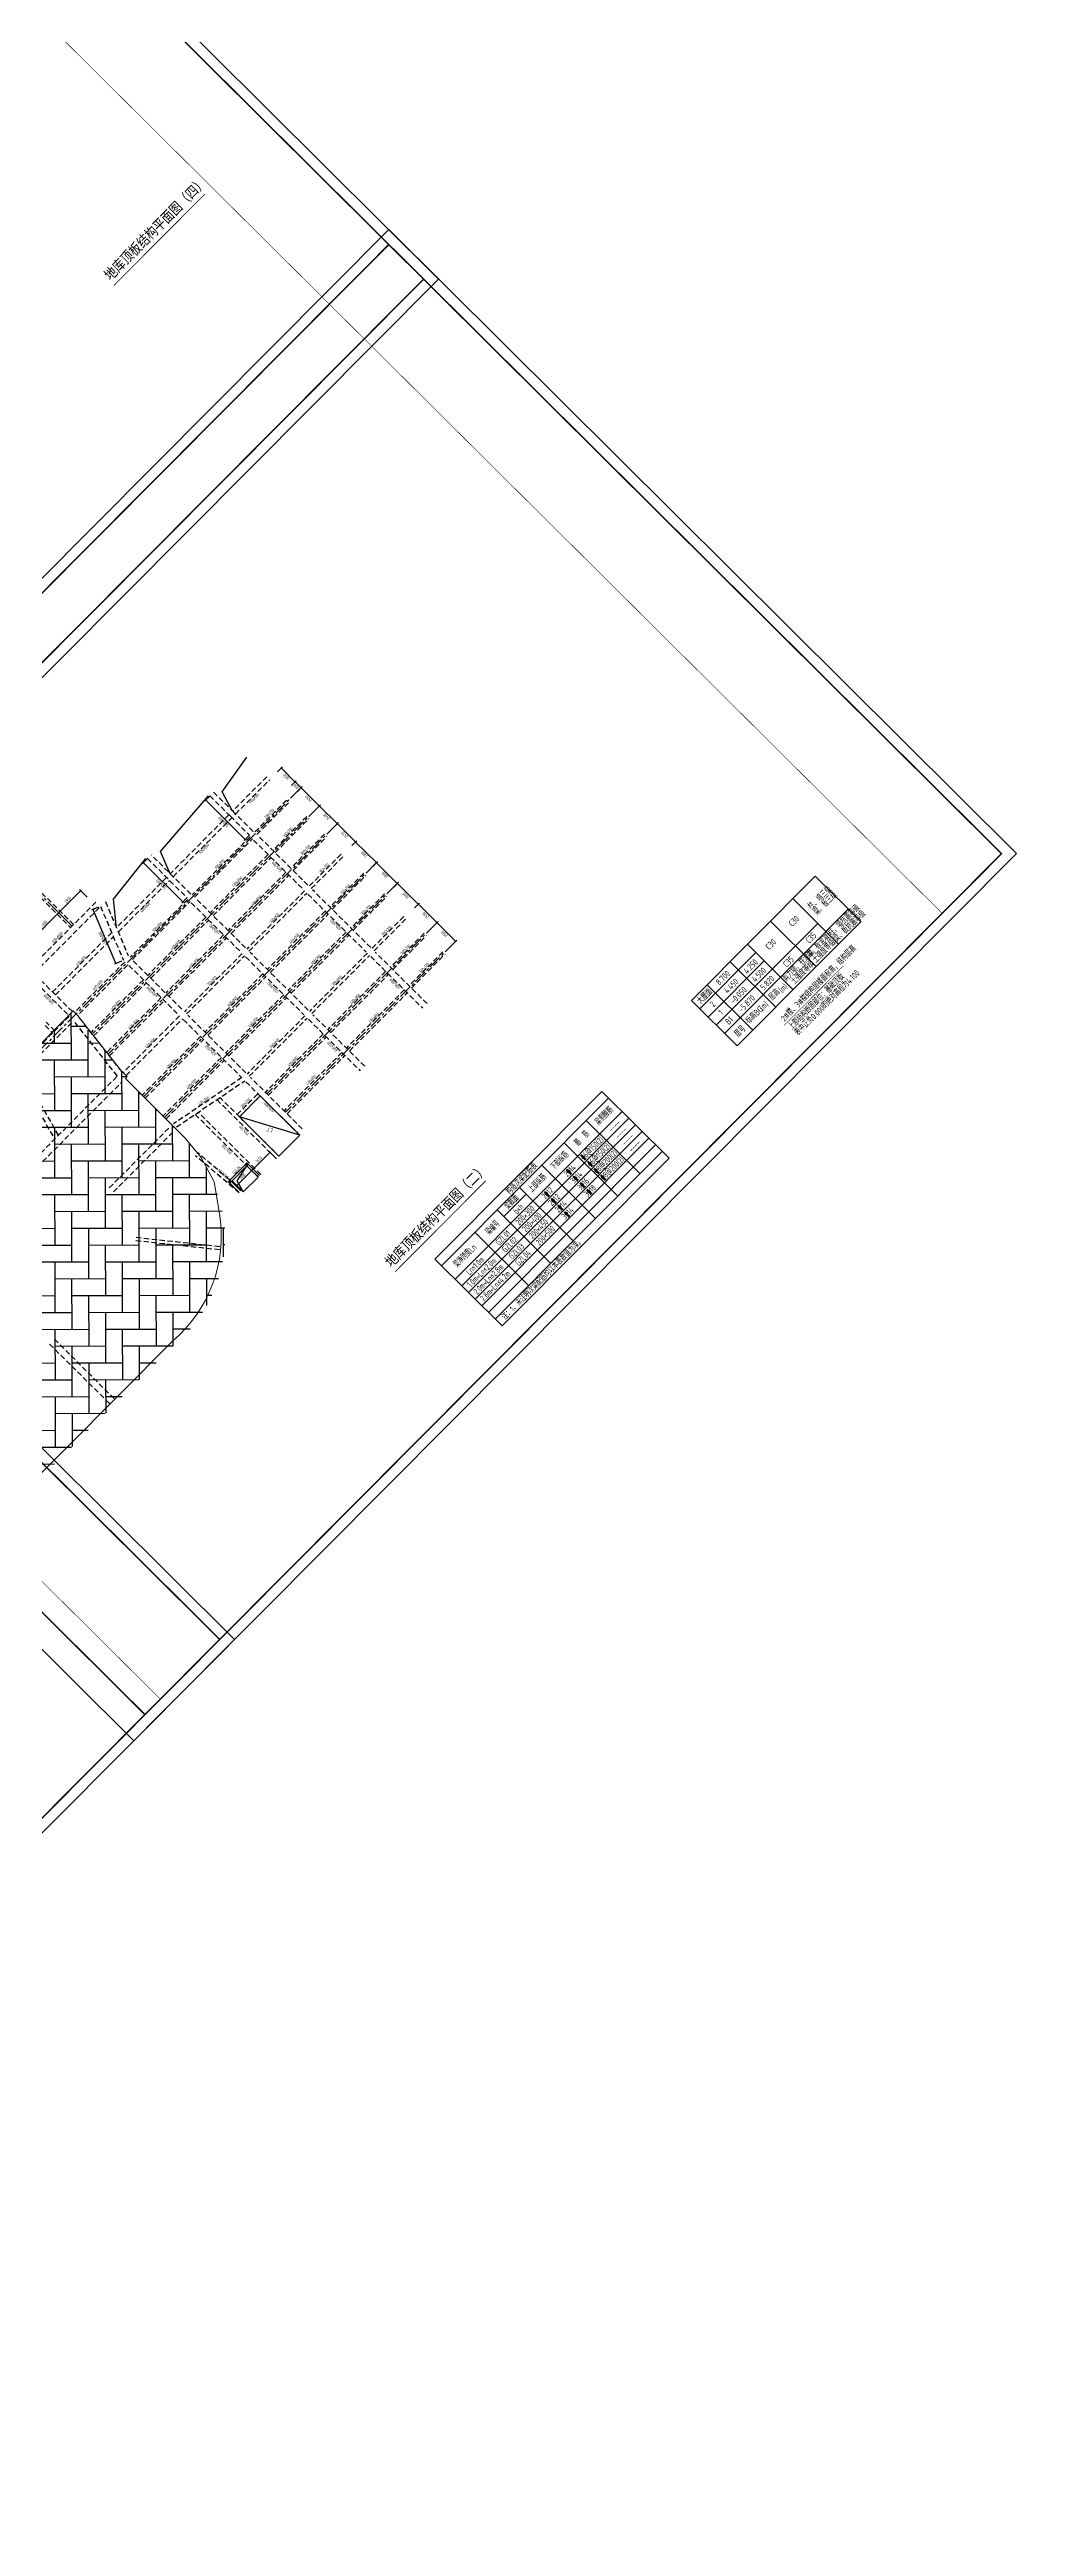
# Model space of a CAD drawing. Extents: x -10019161317 to 520012312, y -3104337261 to 7448155121.
# Drawn here: x 518909706 to 519001560, y 3499766253 to 3500001662 of the extents above; entities that cross this region are included whole.
import ezdxf
from ezdxf.enums import TextEntityAlignment as Align

# ---------------------------------------------------------------- set-up
doc = ezdxf.new("R2010")
doc.units = 0
doc.header["$LTSCALE"] = 1000
doc.header["$MEASUREMENT"] = 0
doc.linetypes.add('CENTER', pattern=[2, 1.25, -0.25, 0.25, -0.25])
doc.linetypes.add('DASHED', pattern=[0.75, 0.5, -0.25])
doc.layers.get('0').update_dxf_attribs({"linetype": 'CONTINUOUS'})
for name, color, linetype in [('S_AXIS', 8, 'CENTER'), ('S_AXIS_DIMS', 3, 'CONTINUOUS'), ('S_BEAM', 4, 'DASHED'), ('S_BEAM_SECD_TEXT_VERT', 211, 'CONTINUOUS'), ('S_BEAM_TEXT_HORZ', 7, 'CONTINUOUS'), ('S_COLU', 2, 'CONTINUOUS'), ('S_COLU_HACH', 15, 'CONTINUOUS'), ('S_DETL', 7, 'CONTINUOUS'), ('S_DETL_DIMS', 83, 'CONTINUOUS'), ('S_HOLE', 201, 'CONTINUOUS'), ('S_PLAN_TOPC', 7, 'CONTINUOUS'), ('S_STAR', 243, 'CONTINUOUS'), ('S_TABL', 83, 'CONTINUOUS'), ('S_TABL_NUMB', 7, 'CONTINUOUS')]:
    doc.layers.add(name, color=color, linetype=linetype)
doc.layers.add('内框', color=8, linetype='CONTINUOUS', plot=False)
doc.layers.add('板边界', color=1, linetype='CONTINUOUS', lineweight=0)
doc.styles.add('TH-STYLE2', font='', dxfattribs={"width": 0.8})
doc.styles.add('TH-STYLE3', font='tssdeng.shx', dxfattribs={"width": 0.7, "bigfont": 'tssdchn.shx'})
doc.styles.add('样式 1_yjk', font='Tssdeng.shx', dxfattribs={"width": 0.7, "bigfont": 'Tssdchn.shx'})
doc.styles.add('黑体', font='simhei.ttf')
doc.styles.get('TH-STYLE2').set_extended_font_data('STXihei')
doc.dimstyles.new('TSSD_100_100', dxfattribs={"dimtxt": 300, "dimasz": 150, "dimexe": 150, "dimexo": 200, "dimgap": 100, "dimtad": 1, "dimdec": 1, "dimdsep": 46, "dimtxsty": 'TH-STYLE3', "dimblk": 'ARCHTICK', "dimcen": -100, "dimdle": 75, "dimclrt": 7, "dimadec": 0, "dimazin": 0, "dimtfac": 1, "dimtdec": 1, "dimtix": 1, "dimtmove": 2, "dimatfit": 3, "dimldrblk": 'ARCHTICK', "dimfxl": 200, "dimtolj": 1, "dimtzin": 0, "dimarcsym": 0})

# ---------------------------------------------------------------- blocks, each defined once
blk = doc.blocks.new('THAPE_A0L_inner')
at = {"layer": '内框'}
for p, q in [((0, 860.8), (0, 841)), ((0, 860.8), (378, 860.8)), ((63, 841), (63, 860.8)), ((63, 860.8), (63, 841)), ((335.4, 841), (335.4, 860.8)), ((335.4, 860.8), (335.4, 841)), ((378, 841), (378, 860.8)), ((0, 841), (63, 841)), ((36, 841), (0, 841)), ((108, 841), (36, 841)), ((63, 841), (335.4, 841)), ((252, 841), (108, 841)), ((378, 841), (252, 841)), ((335.4, 841), (378, 841)), ((1179, 774), (1179, 802))]:
    blk.add_line(p, q, dxfattribs=at)
blk.add_lwpolyline([(0, 0), (1189, 0), (1189, 841), (0, 841)], close=True, dxfattribs=at)
at = {"layer": '内框', "const_width": 1.4}
blk.add_lwpolyline([(25, 831), (25, 10), (1179, 10), (1179, 831)], close=True, dxfattribs=at)
at = {"layer": '内框', "const_width": 0.5}
blk.add_lwpolyline([(1099, 831), (1099, 10)], dxfattribs=at)
at = {"layer": '内框', "style": '黑体', "width": 0.8}
for s, p in [('内框名称：', (5.7, 847)), ('A0L', (339.3, 847))]:
    blk.add_text(s, height=9, dxfattribs=at).set_placement(p)
blk.add_attdef('内框名称', (66.2, 847), '', height=9, dxfattribs=at)
blk = doc.blocks.new('_ArchTick')
at = {"color": 0, "const_width": 0.25}
blk.add_lwpolyline([(-0.5, -0.5), (0.5, 0.5)], dxfattribs=at)
blk = doc.blocks.new('*D62')
at = {"layer": 'S_AXIS_DIMS', "color": 0, "lineweight": -2, "transparency": 16777216}
for p, q in [((518946155, 3499918317), (518946611, 3499918775)), ((518948331, 3499916853), (518946452, 3499918722)), ((518947928, 3499916554), (518948383, 3499917012))]:
    blk.add_line(p, q, dxfattribs=at)
at = {"layer": 'S_AXIS_DIMS', "color": 0, "lineweight": -2, "transparency": 16777216, "xscale": 150, "yscale": 150, "zscale": 150}
for p, rotation in [((518946505, 3499918669), 135.1572983339822), ((518948278, 3499916906), 315.1572983339822)]:
    blk.add_blockref('_ArchTick', p, dxfattribs=dict(at, rotation=rotation))
at = {"layer": 'S_AXIS_DIMS', "color": 7, "transparency": 16777216, "insert": (518947215, 3499917610), "char_height": 300, "attachment_point": 5, "rotation": 135.1573, "style": 'TH-STYLE3'}
blk.add_mtext('\\A1;2500', dxfattribs=at)
blk = doc.blocks.new('*D63')
at = {"layer": 'S_AXIS_DIMS', "color": 0, "lineweight": -2, "transparency": 16777216}
for p, q in [((518944383, 3499920080), (518944838, 3499920538)), ((518946558, 3499918616), (518944679, 3499920485)), ((518946155, 3499918317), (518946611, 3499918775))]:
    blk.add_line(p, q, dxfattribs=at)
at = {"layer": 'S_AXIS_DIMS', "color": 0, "lineweight": -2, "transparency": 16777216, "xscale": 150, "yscale": 150, "zscale": 150}
for p, rotation in [((518944732, 3499920432), 135.1572983339822), ((518946505, 3499918669), 315.1572983339822)]:
    blk.add_blockref('_ArchTick', p, dxfattribs=dict(at, rotation=rotation))
at = {"layer": 'S_AXIS_DIMS', "color": 7, "transparency": 16777216, "insert": (518945442, 3499919373), "char_height": 300, "attachment_point": 5, "rotation": 135.1573, "style": 'TH-STYLE3'}
blk.add_mtext('\\A1;2500', dxfattribs=at)
blk = doc.blocks.new('*D64')
at = {"layer": 'S_AXIS_DIMS', "color": 0, "lineweight": -2, "transparency": 16777216}
for p, q in [((518942397, 3499922055), (518942853, 3499922513)), ((518944786, 3499920379), (518942694, 3499922459)), ((518944383, 3499920080), (518944838, 3499920538))]:
    blk.add_line(p, q, dxfattribs=at)
at = {"layer": 'S_AXIS_DIMS', "color": 0, "lineweight": -2, "transparency": 16777216, "xscale": 150, "yscale": 150, "zscale": 150}
for p, rotation in [((518942747, 3499922406), 135.1572983339822), ((518944732, 3499920432), 315.1572983339822)]:
    blk.add_blockref('_ArchTick', p, dxfattribs=dict(at, rotation=rotation))
at = {"layer": 'S_AXIS_DIMS', "color": 7, "transparency": 16777216, "insert": (518943563, 3499921242), "char_height": 300, "attachment_point": 5, "rotation": 135.1573, "style": 'TH-STYLE3'}
blk.add_mtext('\\A1;2800', dxfattribs=at)
blk = doc.blocks.new('*D65')
at = {"layer": 'S_AXIS_DIMS', "color": 0, "lineweight": -2, "transparency": 16777216}
for p, q in [((518940412, 3499924029), (518940868, 3499924487)), ((518942800, 3499922353), (518940709, 3499924434)), ((518942397, 3499922055), (518942853, 3499922513))]:
    blk.add_line(p, q, dxfattribs=at)
at = {"layer": 'S_AXIS_DIMS', "color": 0, "lineweight": -2, "transparency": 16777216, "xscale": 150, "yscale": 150, "zscale": 150}
for p, rotation in [((518940762, 3499924381), 135.1572983339822), ((518942747, 3499922406), 315.1572983339822)]:
    blk.add_blockref('_ArchTick', p, dxfattribs=dict(at, rotation=rotation))
at = {"layer": 'S_AXIS_DIMS', "color": 7, "transparency": 16777216, "insert": (518941578, 3499923216), "char_height": 300, "attachment_point": 5, "rotation": 135.1573, "style": 'TH-STYLE3'}
blk.add_mtext('\\A1;2800', dxfattribs=at)
blk = doc.blocks.new('*D66')
at = {"layer": 'S_AXIS_DIMS', "color": 0, "lineweight": -2, "transparency": 16777216}
for p, q in [((518938427, 3499926004), (518938882, 3499926462)), ((518940815, 3499924328), (518938723, 3499926408)), ((518940412, 3499924029), (518940868, 3499924487))]:
    blk.add_line(p, q, dxfattribs=at)
at = {"layer": 'S_AXIS_DIMS', "color": 0, "lineweight": -2, "transparency": 16777216, "xscale": 150, "yscale": 150, "zscale": 150}
for p, rotation in [((518938776, 3499926355), 135.1572983339821), ((518940762, 3499924381), 315.1572983339822)]:
    blk.add_blockref('_ArchTick', p, dxfattribs=dict(at, rotation=rotation))
at = {"layer": 'S_AXIS_DIMS', "color": 7, "transparency": 16777216, "insert": (518939593, 3499925191), "char_height": 300, "attachment_point": 5, "rotation": 135.1573, "style": 'TH-STYLE3'}
blk.add_mtext('\\A1;2800', dxfattribs=at)
blk = doc.blocks.new('*D67')
at = {"layer": 'S_AXIS_DIMS', "color": 0, "lineweight": -2, "transparency": 16777216}
for p, q in [((518936690, 3499927731), (518937145, 3499928189)), ((518938830, 3499926302), (518936986, 3499928136)), ((518938427, 3499926004), (518938882, 3499926462))]:
    blk.add_line(p, q, dxfattribs=at)
at = {"layer": 'S_AXIS_DIMS', "color": 0, "lineweight": -2, "transparency": 16777216, "xscale": 150, "yscale": 150, "zscale": 150}
for p, rotation in [((518937039, 3499928083), 135.1572983339821), ((518938776, 3499926355), 315.1572983339822)]:
    blk.add_blockref('_ArchTick', p, dxfattribs=dict(at, rotation=rotation))
at = {"layer": 'S_AXIS_DIMS', "color": 7, "transparency": 16777216, "insert": (518937732, 3499927042), "char_height": 300, "attachment_point": 5, "rotation": 135.1573, "style": 'TH-STYLE3'}
blk.add_mtext('\\A1;2450', dxfattribs=at)
blk = doc.blocks.new('*D68')
at = {"layer": 'S_AXIS_DIMS', "color": 0, "lineweight": -2, "transparency": 16777216}
for p, q in [((518934988, 3499929424), (518935443, 3499929882)), ((518937092, 3499928030), (518935284, 3499929828)), ((518936690, 3499927731), (518937145, 3499928189))]:
    blk.add_line(p, q, dxfattribs=at)
at = {"layer": 'S_AXIS_DIMS', "color": 0, "lineweight": -2, "transparency": 16777216, "xscale": 150, "yscale": 150, "zscale": 150}
for p, rotation in [((518935338, 3499929775), 135.1572983339821), ((518937039, 3499928083), 315.1572983339822)]:
    blk.add_blockref('_ArchTick', p, dxfattribs=dict(at, rotation=rotation))
at = {"layer": 'S_AXIS_DIMS', "color": 7, "transparency": 16777216, "insert": (518936012, 3499928752), "char_height": 300, "attachment_point": 5, "rotation": 135.1573, "style": 'TH-STYLE3'}
blk.add_mtext('\\A1;2400', dxfattribs=at)
blk = doc.blocks.new('*D69')
at = {"layer": 'S_AXIS_DIMS', "color": 0, "lineweight": -2, "transparency": 16777216}
for p, q in [((518933251, 3499931151), (518933706, 3499931609)), ((518935391, 3499929722), (518933547, 3499931556)), ((518934988, 3499929424), (518935443, 3499929882))]:
    blk.add_line(p, q, dxfattribs=at)
at = {"layer": 'S_AXIS_DIMS', "color": 0, "lineweight": -2, "transparency": 16777216, "xscale": 150, "yscale": 150, "zscale": 150}
for p, rotation in [((518933600, 3499931503), 135.1572983339821), ((518935338, 3499929775), 315.1572983339822)]:
    blk.add_blockref('_ArchTick', p, dxfattribs=dict(at, rotation=rotation))
at = {"layer": 'S_AXIS_DIMS', "color": 7, "transparency": 16777216, "insert": (518934293, 3499930462), "char_height": 300, "attachment_point": 5, "rotation": 135.1573, "style": 'TH-STYLE3'}
blk.add_mtext('\\A1;2450', dxfattribs=at)
blk = doc.blocks.new('*D70')
at = {"layer": 'S_AXIS_DIMS', "color": 0, "lineweight": -2, "transparency": 16777216}
for p, q in [((518932683, 3499931715), (518933139, 3499932173)), ((518933654, 3499931450), (518932980, 3499932120)), ((518933251, 3499931151), (518933706, 3499931609))]:
    blk.add_line(p, q, dxfattribs=at)
at = {"layer": 'S_AXIS_DIMS', "color": 0, "lineweight": -2, "transparency": 16777216, "xscale": 150, "yscale": 150, "zscale": 150}
for p, rotation in [((518933033, 3499932067), 135.1572983339821), ((518933600, 3499931503), 315.1572983339822)]:
    blk.add_blockref('_ArchTick', p, dxfattribs=dict(at, rotation=rotation))
at = {"layer": 'S_AXIS_DIMS', "color": 7, "transparency": 16777216, "insert": (518933141, 3499931608), "char_height": 300, "attachment_point": 5, "rotation": 135.1573, "style": 'TH-STYLE3'}
blk.add_mtext('\\A1;800', dxfattribs=at)
blk = doc.blocks.new('*D72')
at = {"layer": 'S_AXIS_DIMS', "color": 0, "lineweight": -2, "transparency": 16777216}
for p, q in [((518931372, 3499933020), (518931827, 3499933478)), ((518933086, 3499932014), (518931668, 3499933424)), ((518932683, 3499931715), (518933139, 3499932173))]:
    blk.add_line(p, q, dxfattribs=at)
at = {"layer": 'S_AXIS_DIMS', "color": 0, "lineweight": -2, "transparency": 16777216, "xscale": 150, "yscale": 150, "zscale": 150}
for p, rotation in [((518931721, 3499933372), 135.1572983339821), ((518933033, 3499932067), 315.1572983339822)]:
    blk.add_blockref('_ArchTick', p, dxfattribs=dict(at, rotation=rotation))
at = {"layer": 'S_AXIS_DIMS', "color": 7, "transparency": 16777216, "insert": (518932201, 3499932542), "char_height": 300, "attachment_point": 5, "rotation": 135.1573, "style": 'TH-STYLE3'}
blk.add_mtext('\\A1;1850', dxfattribs=at)
blk = doc.blocks.new('*D119')
at = {"layer": 'S_AXIS_DIMS', "color": 0, "lineweight": -2, "transparency": 16777216}
for p, q in [((518908055, 3499917089), (518910628, 3499919677)), ((518911188, 3499919015), (518910469, 3499919729)), ((518908720, 3499916533), (518908001, 3499917248))]:
    blk.add_line(p, q, dxfattribs=at)
at = {"layer": 'S_AXIS_DIMS', "color": 0, "lineweight": -2, "transparency": 16777216, "xscale": 150, "yscale": 150, "zscale": 150}
for p, rotation in [((518910576, 3499919624), 45.15500888137735), ((518908107, 3499917142), 225.1550088813773)]:
    blk.add_blockref('_ArchTick', p, dxfattribs=dict(at, rotation=rotation))
at = {"layer": 'S_AXIS_DIMS', "color": 7, "transparency": 16777216, "insert": (518909164, 3499918559), "char_height": 300, "attachment_point": 5, "rotation": 45.15501, "style": 'TH-STYLE3'}
blk.add_mtext('\\A1;3500', dxfattribs=at)
blk = doc.blocks.new('*D120')
at = {"layer": 'S_AXIS_DIMS', "color": 0, "lineweight": -2, "transparency": 16777216}
for p, q in [((518910523, 3499919571), (518912709, 3499921769)), ((518913268, 3499921107), (518912549, 3499921821)), ((518911188, 3499919015), (518910469, 3499919730))]:
    blk.add_line(p, q, dxfattribs=at)
at = {"layer": 'S_AXIS_DIMS', "color": 0, "lineweight": -2, "transparency": 16777216, "xscale": 150, "yscale": 150, "zscale": 150}
for p, rotation in [((518912656, 3499921715), 45.15500888137735), ((518910575, 3499919624), 225.1550088813773)]:
    blk.add_blockref('_ArchTick', p, dxfattribs=dict(at, rotation=rotation))
at = {"layer": 'S_AXIS_DIMS', "color": 7, "transparency": 16777216, "insert": (518911438, 3499920846), "char_height": 300, "attachment_point": 5, "rotation": 45.15501, "style": 'TH-STYLE3'}
blk.add_mtext('\\A1;2950', dxfattribs=at)
blk = doc.blocks.new('*D122')
at = {"layer": 'S_AXIS_DIMS', "color": 0, "lineweight": -2, "transparency": 16777216}
for p, q in [((518927972, 3499893226), (518927393, 3499893802)), ((518927447, 3499893643), (518928963, 3499895167)), ((518929382, 3499894644), (518928804, 3499895220))]:
    blk.add_line(p, q, dxfattribs=at)
at = {"layer": 'S_AXIS_DIMS', "color": 0, "lineweight": -2, "transparency": 16777216, "xscale": 150, "yscale": 150, "zscale": 150}
for p, rotation in [((518927500, 3499893696), 225.1550088813773), ((518928910, 3499895114), 45.15500888137735)]:
    blk.add_blockref('_ArchTick', p, dxfattribs=dict(at, rotation=rotation))
at = {"layer": 'S_AXIS_DIMS', "color": 7, "transparency": 16777216, "insert": (518928027, 3499894581), "char_height": 300, "attachment_point": 5, "rotation": 45.15501, "style": 'TH-STYLE3'}
blk.add_mtext('\\A1;2000', dxfattribs=at)
blk = doc.blocks.new('*D123')
at = {"layer": 'S_AXIS_DIMS', "color": 0, "lineweight": -2, "transparency": 16777216}
for p, q in [((518928857, 3499895061), (518930690, 3499896904)), ((518931110, 3499896382), (518930531, 3499896957)), ((518929382, 3499894644), (518928804, 3499895220))]:
    blk.add_line(p, q, dxfattribs=at)
at = {"layer": 'S_AXIS_DIMS', "color": 0, "lineweight": -2, "transparency": 16777216, "xscale": 150, "yscale": 150, "zscale": 150}
for p, rotation in [((518930638, 3499896851), 45.15500888137735), ((518928910, 3499895114), 225.1550088813773)]:
    blk.add_blockref('_ArchTick', p, dxfattribs=dict(at, rotation=rotation))
at = {"layer": 'S_AXIS_DIMS', "color": 7, "transparency": 16777216, "insert": (518929596, 3499896159), "char_height": 300, "attachment_point": 5, "rotation": 45.15501, "style": 'TH-STYLE3'}
blk.add_mtext('\\A1;2450', dxfattribs=at)
blk = doc.blocks.new('*D140')
at = {"layer": 'S_DETL_DIMS', "color": 0, "lineweight": -2, "transparency": 16777216}
for p, q in [((518919035, 3499924798), (518918507, 3499924268)), ((518922424, 3499920584), (518918560, 3499924427)), ((518922793, 3499921061), (518922265, 3499920531))]:
    blk.add_line(p, q, dxfattribs=at)
at = {"layer": 'S_DETL_DIMS', "color": 0, "lineweight": -2, "transparency": 16777216, "xscale": 150, "yscale": 150, "zscale": 150}
for p, rotation in [((518918613, 3499924374), 135.1572922776813), ((518922371, 3499920637), 315.1572922776813)]:
    blk.add_blockref('_ArchTick', p, dxfattribs=dict(at, rotation=rotation))
at = {"layer": 'S_DETL_DIMS', "color": 7, "transparency": 16777216, "insert": (518920316, 3499922328), "char_height": 300, "attachment_point": 5, "rotation": 135.15729, "style": 'TH-STYLE3'}
blk.add_mtext('\\A1;500x800', dxfattribs=at)
blk = doc.blocks.new('*D141')
at = {"layer": 'S_DETL_DIMS', "color": 0, "lineweight": -2, "transparency": 16777216}
for p, q in [((518924949, 3499930746), (518924422, 3499930215)), ((518928339, 3499926531), (518924475, 3499930375)), ((518928707, 3499927008), (518928180, 3499926478))]:
    blk.add_line(p, q, dxfattribs=at)
at = {"layer": 'S_DETL_DIMS', "color": 0, "lineweight": -2, "transparency": 16777216, "xscale": 150, "yscale": 150, "zscale": 150}
for p, rotation in [((518924528, 3499930322), 135.1572922776813), ((518928286, 3499926584), 315.1572922776813)]:
    blk.add_blockref('_ArchTick', p, dxfattribs=dict(at, rotation=rotation))
at = {"layer": 'S_DETL_DIMS', "color": 7, "transparency": 16777216, "insert": (518926231, 3499928276), "char_height": 300, "attachment_point": 5, "rotation": 135.15729, "style": 'TH-STYLE3'}
blk.add_mtext('\\A1;500x800', dxfattribs=at)
blk = doc.blocks.new('*D142')
at = {"layer": 'S_DETL_DIMS', "color": 0, "lineweight": -2, "transparency": 16777216}
for p, q in [((518914368, 3499920142), (518913700, 3499919859)), ((518916038, 3499914728), (518913809, 3499919987)), ((518916539, 3499915022), (518915871, 3499914738))]:
    blk.add_line(p, q, dxfattribs=at)
at = {"layer": 'S_DETL_DIMS', "color": 0, "lineweight": -2, "transparency": 16777216, "xscale": 150, "yscale": 150, "zscale": 150}
for p, rotation in [((518913838, 3499919918), 112.9737700243691), ((518916009, 3499914797), 292.9737700243691)]:
    blk.add_blockref('_ArchTick', p, dxfattribs=dict(at, rotation=rotation))
at = {"layer": 'S_DETL_DIMS', "color": 7, "transparency": 16777216, "insert": (518914693, 3499917260), "char_height": 300, "attachment_point": 5, "rotation": 112.97377, "style": 'TH-STYLE3'}
blk.add_mtext('\\A1;600x800', dxfattribs=at)
blk = doc.blocks.new('A$C0B490805')
at = {"layer": 'S_COLU_HACH'}
h = blk.add_hatch(color=256, dxfattribs=at)
h.dxf.hatch_style = 1
h.paths.add_polyline_path([(-500, 0), (-500, 500), (0, 500), (0, 0)])
at = {"layer": 'S_COLU'}
blk.add_lwpolyline([(-500, 0), (-500, 500), (0, 500), (0, 0)], close=True, dxfattribs=at)
blk = doc.blocks.new('A$C4D7A38A4')
at = {"layer": 'S_TABL'}
for points in [[(0, 4200), (0, -1800)], [(0, 4200), (15000, 4200)], [(0, 3600), (15000, 3600)], [(3000, 3600), (3000, -1200)], [(5000, 3600), (5000, -1200)], [(7000, 3600), (7000, -1200)], [(9000, 3600), (9000, -1200)], [(11000, 3600), (11000, -1200)], [(13000, 3600), (13000, -1200)], [(15000, 4200), (15000, -1800)], [(0, 2400), (15000, 2400)], [(0, 1800), (15000, 1800)], [(5000, 3000), (7000, 3000)], [(0, 1200), (15000, 1200)], [(0, 600), (15000, 600)], [(0, 0), (15000, 0)], [(0, -600), (15000, -600)], [(0, -1200), (15000, -1200)], [(0, -1800), (15000, -1800)]]:
    blk.add_lwpolyline(points, dxfattribs=at)
at = {"layer": 'S_TABL_NUMB', "style": 'TH-STYLE3'}
for s, width, p in [('梁净跨度Ln', 0.65, (1500, 3000)), ('梁编号', 0.65, (4000, 3000)), ('梁截面', 0.65, (6000, 3300)), ('构造次梁配筋表', 0.7, (7500, 3900)), ('上部纵筋', 0.65, (8000, 3000)), ('下部纵筋', 0.65, (10000, 3000)), ('箍  筋', 0.65, (12000, 3000)), ('梁侧腰筋', 0.65, (14000, 3000)), ('1.0m<Ln≤2.0m', 0.65, (1500, 1500)), ('Ln≤1.0m', 0.65, (1500, 2100)), ('GZL02', 0.65, (4000, 1500)), ('GZL01', 0.65, (4000, 2100)), ('200×400', 0.65, (6000, 1500)), ('200×300', 0.65, (6000, 2100)), ('b×h', 0.65, (6000, 2700)), ('2%%13212', 0.65, (8000, 2100)), ('2%%13212', 0.65, (8000, 1500)), ('3%%13214', 0.65, (10000, 1500)), ('2%%13214', 0.65, (10000, 2100)), ('%%1326@150(2)', 0.65, (12000, 2100)), ('%%1326@150(2)', 0.65, (12000, 1500)), ('----', 0.65, (14000, 2100)), ('2.8m<Ln≤4.2m', 0.65, (1500, 300)), ('2.0m<Ln≤2.8m', 0.65, (1500, 900)), ('GZL04', 0.65, (4000, 300)), ('GZL03', 0.65, (4000, 900)), ('200×450', 0.65, (6000, 900)), ('200×500', 0.65, (6000, 300)), ('3%%13214', 0.65, (8000, 300)), ('2%%13214', 0.65, (8000, 900)), ('3%%13218', 0.65, (10000, 300)), ('3%%13216', 0.65, (10000, 900)), ('%%1328@200(2)', 0.65, (12000, 900)), ('%%1328@200(2)', 0.65, (12000, 300)), ('----', 0.65, (14000, 1500)), ('----', 0.65, (14000, 900)), ('----', 0.65, (14000, 300))]:
    blk.add_text(s, height=400, dxfattribs=dict(at, width=width)).set_placement(p, align=Align.MIDDLE_CENTER)
at = {"layer": 'S_TABL_NUMB', "style": 'TH-STYLE3', "width": 0.7}
blk.add_text('注：1、未注明次梁配筋均以本表数值为准。', height=400, dxfattribs=at).set_placement((400, -1700))

msp = doc.modelspace()

# ---------------------------------------------------------------- hatches: boundary and pattern name
at = {"transparency": 33554585}
h = msp.add_hatch(dxfattribs=at)
h.set_pattern_fill('AR-HBONE', color=256, scale=400, style=0)
h.set_pattern_definition([(90.1573, (518774045.8, 3499953226.2), (-1604.387, 1595.6), [4800, -1600]), (180.1573, (518774041.4, 3499954826.2), (-1604.387, 1595.6), [4800, -1600])])
edge = h.paths.add_edge_path()
edge.add_line((518926254.3366, 3499890719.8027), (518925343.9392, 3499894058.7823))
edge.add_line((518925343.9392, 3499894058.7823), (518924105.0752, 3499896358.3784))
edge.add_line((518924105.0752, 3499896358.3784), (518922603.6995, 3499898212.0496))
edge.add_line((518922603.6995, 3499898212.0496), (518916911.281, 3499903873.2916))
edge.add_line((518916911.281, 3499903873.2916), (518917087.5716, 3499904050.5531))
edge.add_line((518917087.5716, 3499904050.5531), (518916591.2396, 3499904544.1668))
edge.add_line((518916591.2396, 3499904544.1668), (518916582.2525, 3499904535.1302))
edge.add_line((518916582.2525, 3499904535.1302), (518912348.8804, 3499909708.8961))
edge.add_line((518912348.8804, 3499909708.8961), (518912440.2221, 3499909800.7408))
edge.add_line((518912440.2221, 3499909800.7408), (518911943.89, 3499910294.3545))
edge.add_line((518911943.89, 3499910294.3545), (518911450.2763, 3499909798.0224))
edge.add_line((518911450.2763, 3499909798.0224), (518911468.0025, 3499909780.3934))
edge.add_line((518911468.0025, 3499909780.3934), (518900855.3077, 3499899109.2542))
edge.add_line((518900855.3077, 3499899109.2542), (518900837.5816, 3499899126.8833))
edge.add_line((518900837.5816, 3499899126.8833), (518897205.9911, 3499895475.2934))
edge.add_line((518897205.9911, 3499895475.2934), (518881217.0084, 3499911376.7063))
edge.add_line((518881217.0084, 3499911376.7063), (518867395.8323, 3499897479.4165))
edge.add_line((518867395.8323, 3499897479.4165), (518879165.9928, 3499885773.7198))
edge.add_line((518879165.9928, 3499885773.7198), (518879698.356, 3499885032.713))
edge.add_line((518879698.356, 3499885032.713), (518868063.1757, 3499873333.4575))
edge.add_line((518868063.1757, 3499873333.4575), (518867425.0359, 3499873968.1023))
edge.add_line((518867425.0359, 3499873968.1023), (518863194.0587, 3499869713.8249))
edge.add_line((518863194.0587, 3499869713.8249), (518863832.1979, 3499869079.1807))
edge.add_line((518863832.1979, 3499869079.1807), (518829702.3351, 3499834761.364))
edge.add_line((518829702.3351, 3499834761.364), (518829418.7137, 3499835043.4319))
edge.add_line((518829418.7137, 3499835043.4319), (518829207.1757, 3499834830.714))
edge.add_line((518829207.1757, 3499834830.714), (518821655.8336, 3499842340.6982))
edge.add_line((518821655.8336, 3499842340.6982), (518811113.6381, 3499831740.5299))
edge.add_line((518811113.6381, 3499831740.5299), (518817495.0645, 3499825393.9981))
edge.add_line((518817495.0645, 3499825393.9981), (518820104.1655, 3499828017.4675))
edge.add_line((518820104.1655, 3499828017.4675), (518815211.7492, 3499832883.0887))
edge.add_line((518815211.7492, 3499832883.0887), (518820324.1764, 3499838023.6703))
edge.add_line((518820324.1764, 3499838023.6703), (518833618.7855, 3499824801.8742))
edge.add_line((518833618.7855, 3499824801.8742), (518836862.5363, 3499828063.4885))
edge.add_line((518836862.5363, 3499828063.4885), (518834770.7631, 3499830143.8053))
edge.add_line((518834770.7631, 3499830143.8053), (518845912.3296, 3499841346.7289))
edge.add_line((518845912.3296, 3499841346.7289), (518865092.1069, 3499822271.9967))
edge.add_line((518865092.1069, 3499822271.9967), (518921682.8187, 3499878678.0165))
edge.add_arc((518912868.9209, 3499888912.7595), 13506.8412, 310.734186066, 367.688497263)
h.paths.add_polyline_path([(518887377.9936, 3499901617.8921), (518888911.8879, 3499903159.9309), (518890294.452, 3499901784.9388), (518888760.7107, 3499900242.7461)], flags=16)

# ---------------------------------------------------------------- linework, layer by layer
at = {"layer": 'S_AXIS'}
for p, q in [((518911851.0572, 3499918355.1792), (518852503.9249, 3499977377.2747)), ((518933491.7529, 3499931393.6356), (518901121.2141, 3499898844.8311)), ((518935228.9133, 3499929665.9875), (518913844.582, 3499908163.8838)), ((518936930.6229, 3499927973.596), (518915264.5614, 3499906188.2105)), ((518940653.1113, 3499924271.4909), (518918648.4831, 3499902145.6825)), ((518942638.4384, 3499922297.0349), (518920633.81, 3499900171.2263)), ((518946396.4072, 3499918559.6437), (518930350.4399, 3499902425.3108)), ((518948168.9924, 3499916796.7647), (518932123.0262, 3499900662.4328))]:
    msp.add_line(p, q, dxfattribs=at)
at = {"layer": 'S_BEAM'}
for p, q in [((518927236.4921, 3499929145.5346), (518925286.6369, 3499931084.7141)), ((518930338.4984, 3499932548.1063), (518927094.7677, 3499929286.5123)), ((518927378.3851, 3499929004.4463), (518930622.1168, 3499932266.0414)), ((518926742.123, 3499928932.0233), (518921171.3427, 3499923330.5646)), ((518921454.9585, 3499923048.497), (518927025.74, 3499928649.9571)), ((518924934.0557, 3499930730.1912), (518926883.9106, 3499928791.012)), ((518926883.9508, 3499928790.972), (518928691.9559, 3499926992.8398)), ((518929044.5371, 3499927347.3627), (518927236.5349, 3499929145.4921)), ((518932218.3124, 3499930325.8992), (518929186.1504, 3499927277.0389)), ((518929398.8641, 3499927065.4902), (518932431.0262, 3499930114.3505)), ((518934131.801, 3499928775.55), (518930923.3125, 3499925549.391)), ((518931136.0262, 3499925337.8423), (518934344.5147, 3499928564.0012)), ((518928763.0529, 3499926851.6114), (518923262.7859, 3499921321.0543)), ((518923475.4996, 3499921109.5055), (518928975.7666, 3499926640.0627)), ((518929082.1235, 3499926534.2883), (518933832.7303, 3499921809.7)), ((518934255.8278, 3499922235.1275), (518929505.221, 3499926959.7158)), ((518935833.5116, 3499927083.1595), (518932625.0231, 3499923857.0005)), ((518932837.7368, 3499923645.4518), (518936046.2253, 3499926871.6107)), ((518911992.0908, 3499918496.9872), (518906461.5336, 3499923997.2543)), ((518923121.1728, 3499921391.3783), (518919363.2931, 3499925128.7443)), ((518930464.7628, 3499925159.2216), (518924964.4958, 3499919628.6644)), ((518925248.1141, 3499919346.5994), (518930748.3811, 3499924877.1566)), ((518937394.3467, 3499925178.2134), (518934362.1847, 3499922129.3531)), ((518934574.8984, 3499921917.8044), (518937607.0604, 3499924966.6646)), ((518906179.4675, 3499923713.637), (518911710.0247, 3499918213.37)), ((518920818.7615, 3499922976.0417), (518916068.5015, 3499918199.6218)), ((518916250.8639, 3499917815.7433), (518921102.3773, 3499922693.9741)), ((518932166.4734, 3499923466.831), (518926666.2074, 3499917936.2728)), ((518926949.8258, 3499917654.2078), (518932450.0917, 3499923184.7661)), ((518933939.0872, 3499921703.9256), (518928438.8202, 3499916173.3685)), ((518928651.5339, 3499915961.8197), (518934151.8009, 3499921492.3769)), ((518940211.8124, 3499916311.763), (518934681.2553, 3499921812.03)), ((518939556.002, 3499923381.0566), (518936347.5129, 3499920154.8983)), ((518936560.2266, 3499919943.3496), (518939768.7157, 3499923169.5079)), ((518914107.6756, 3499920624.1539), (518907831.6894, 3499914313.6546)), ((518908257.1168, 3499913890.5571), (518914533.1014, 3499920201.0548)), ((518914552.0668, 3499920220.2592), (518916722.8699, 3499915099.651)), ((518915009.0261, 3499920679.5996), (518917179.789, 3499915559.0864)), ((518922839.6884, 3499920895.6268), (518917374.6795, 3499915400.5219)), ((518917587.3933, 3499915188.9732), (518923052.4022, 3499920684.078)), ((518924541.3984, 3499919203.2369), (518919041.1313, 3499913672.6797)), ((518923158.759, 3499920578.3037), (518927909.3658, 3499915853.7153)), ((518928332.4633, 3499916279.1428), (518923581.8565, 3499921003.7312)), ((518935888.9631, 3499919764.7289), (518930388.6961, 3499914234.1718)), ((518930672.3144, 3499913952.1068), (518936172.5814, 3499919482.664)), ((518934258.1578, 3499921386.6025), (518939788.715, 3499915886.3355)), ((518941541.3302, 3499921406.6018), (518938332.8411, 3499918180.4435)), ((518938545.5548, 3499917968.8947), (518941754.0439, 3499921195.0531)), ((518943350.3314, 3499919254.8489), (518940318.1693, 3499916205.9886)), ((518915618.9682, 3499917747.6129), (518909994.5008, 3499912092.1713)), ((518910278.1191, 3499911810.1064), (518915774.4885, 3499917336.7445)), ((518919324.7496, 3499913390.6147), (518924825.0167, 3499918921.1719)), ((518926243.1101, 3499917510.8453), (518920742.8441, 3499911980.287)), ((518921026.4624, 3499911698.2221), (518926526.7284, 3499917228.7803)), ((518937874.2913, 3499917790.2741), (518932374.0243, 3499912259.7169)), ((518932657.6426, 3499911977.652), (518938157.9097, 3499917508.2091)), ((518940530.8831, 3499915994.4399), (518943563.0451, 3499919043.3002)), ((518945299.3011, 3499917669.2128), (518942090.812, 3499914443.0544)), ((518942303.5258, 3499914231.5057), (518945512.0149, 3499917457.6641)), ((518916845.6135, 3499914939.448), (518912085.6997, 3499910153.3214)), ((518917129.2318, 3499914657.383), (518912369.318, 3499909871.2564)), ((518917235.3946, 3499914622.319), (518921986.0014, 3499909897.7307)), ((518917658.492, 3499915047.7465), (518922409.0988, 3499910323.1582)), ((518928015.7227, 3499915747.941), (518922515.4557, 3499910217.3838)), ((518922728.1694, 3499910005.8351), (518928228.4364, 3499915536.3923)), ((518928334.7933, 3499915430.6179), (518933865.3505, 3499909930.3509)), ((518934288.4479, 3499910355.7784), (518928757.8908, 3499915856.0454)), ((518939895.0719, 3499915780.5612), (518934394.8048, 3499910250.0039)), ((518934607.5185, 3499910038.4552), (518940107.7856, 3499915569.0124)), ((518940214.1424, 3499915463.2381), (518945142.0107, 3499910562.3591)), ((518945565.1082, 3499910987.7866), (518940637.2399, 3499915888.6656)), ((518947071.8874, 3499915906.3348), (518943863.3983, 3499912680.1764)), ((518944076.112, 3499912468.6277), (518947284.6011, 3499915694.7861)), ((518907869.2767, 3499913500.5828), (518911520.8627, 3499909868.9961)), ((518911873.4439, 3499910223.5189), (518908221.8579, 3499913855.1057)), ((518918618.0339, 3499913247.2522), (518913645.2535, 3499908247.0866)), ((518913894.597, 3499907930.558), (518918901.6522, 3499912965.1873)), ((518929965.5986, 3499913808.7443), (518924465.3316, 3499908278.1871)), ((518924748.9499, 3499907996.1221), (518930249.217, 3499913526.6793)), ((518941632.2623, 3499914052.8851), (518936131.9953, 3499908522.3279)), ((518936415.6136, 3499908240.2629), (518941915.8806, 3499913770.8201)), ((518943404.8485, 3499912290.0071), (518937904.5815, 3499906759.4499)), ((518911556.4704, 3499909762.9889), (518906796.5932, 3499904976.8987)), ((518912369.3874, 3499909871.3262), (518912369.3181, 3499909871.2565)), ((518916573.6109, 3499904526.4404), (518912428.2756, 3499909788.7278)), ((518920319.7467, 3499911554.8595), (518915138.4616, 3499906345.0388)), ((518915387.8051, 3499906028.5103), (518920603.365, 3499911272.7945)), ((518922056.9059, 3499909827.2145), (518916697.5971, 3499904438.3918)), ((518928365.0835, 3499904399.7937), (518922834.5263, 3499909900.0607)), ((518931950.9269, 3499911834.2895), (518926450.6598, 3499906303.7323)), ((518926734.2782, 3499906021.6673), (518932234.5452, 3499911552.2245)), ((518933971.7073, 3499909824.5764), (518928471.4403, 3499904294.0193)), ((518939641.7437, 3499905031.8019), (518934713.8754, 3499909932.6809)), ((518938188.1998, 3499906477.3849), (518943688.4668, 3499912007.9421)), ((518907222.0207, 3499904553.8012), (518911981.8978, 3499909339.8914)), ((518909286.9468, 3499908897.5404), (518909995.2228, 3499908193.1434)), ((518910206.7715, 3499908405.8571), (518909392.1386, 3499909216.0285)), ((518916147.4012, 3499904097.8835), (518912002.0659, 3499909360.171)), ((518916981.2154, 3499904156.3268), (518922340.5242, 3499909545.1495)), ((518924042.2342, 3499907852.7596), (518918506.6654, 3499902286.7063)), ((518918790.2837, 3499902004.6413), (518924325.8525, 3499907570.6947)), ((518922411.4288, 3499909474.6332), (518927941.986, 3499903974.3662)), ((518928684.1541, 3499904082.4706), (518934184.4211, 3499909613.0277)), ((518935708.8978, 3499908096.9004), (518930208.6308, 3499902566.3433)), ((518930492.2491, 3499902284.2783), (518935992.5161, 3499907814.8355)), ((518934290.7779, 3499909507.2534), (518939218.6462, 3499904606.3745)), ((518926027.5624, 3499905878.3048), (518920491.9936, 3499900312.2515)), ((518920775.6119, 3499900030.1865), (518926311.1807, 3499905596.2398)), ((518937481.484, 3499906334.0224), (518931981.217, 3499900803.4653)), ((518932264.8353, 3499900521.4003), (518937765.1024, 3499906051.9575)), ((518916097.6279, 3499904047.8327), (518900619.4059, 3499888484.219)), ((518901115.7377, 3499887990.605), (518916593.96, 3499903554.219)), ((518906758.12, 3499904027.9189), (518910198.8411, 3499898116.5645)), ((518910568.207, 3499898475.9195), (518907101.2436, 3499904432.3597)), ((518927968.714, 3499903947.7846), (518921473.6787, 3499899547.4948)), ((518921762.645, 3499899260.1112), (518928257.6803, 3499903660.4009)), ((518928367.4135, 3499903551.2687), (518933295.2817, 3499898650.3898)), ((518933718.3792, 3499899075.8173), (518928790.511, 3499903976.6962)), ((518923534.066, 3499900460.2225), (518929523.7059, 3499894503.3871)), ((518929770.5129, 3499894751.5529), (518923829.2925, 3499900660.2341)), ((518925604.0693, 3499901856.8197), (518931251.3127, 3499896240.5056)), ((518931498.1198, 3499896488.6714), (518925899.2958, 3499902056.8313)), ((518927527.4616, 3499900437.5803), (518929501.9583, 3499902422.947)), ((518927740.1751, 3499900226.0314), (518929714.6719, 3499902211.3981)), ((518915384.2217, 3499893474.6156), (518921025.5253, 3499899146.9861)), ((518915774.1969, 3499893086.7763), (518921415.5005, 3499898759.1467)), ((518927708.7768, 3499892995.3962), (518923571.1333, 3499896529.0807)), ((518927936.0763, 3499893261.5446), (518923798.4327, 3499896795.229)), ((518926694.518, 3499894069.4136), (518928318.3266, 3499895702.1646)), ((518926836.3271, 3499893928.3812), (518928460.1358, 3499895561.1322)), ((518917926.1938, 3499888776.1194), (518925889.2443, 3499887908.7443)), ((518917908.9516, 3499888476.223), (518925862.5402, 3499887609.8786)), ((518910173.4484, 3499879088.3198), (518915845.8158, 3499873447.0193)), ((518909715.0928, 3499878627.4401), (518915387.4602, 3499872986.1395))]:
    msp.add_line(p, q, dxfattribs=at)
msp.add_lwpolyline([(518919010.7117, 3499924774.2217), (518922768.5916, 3499921036.8554)], dxfattribs=at)
at = {"layer": 'S_DETL'}
for points in [[(518926835.5505, 3499894211.2229), (518928318.3334, 3499895702.1694)], [(518928601.174, 3499895702.9469), (518929664.7434, 3499894645.2011)], [(518926836.3261, 3499893928.3822), (518927722.633, 3499893046.9282)], [(518926977.3587, 3499894070.1912), (518927863.6656, 3499893188.7373)], [(518926977.3596, 3499894070.1903), (518928460.1424, 3499895561.1369)]]:
    msp.add_lwpolyline(points, dxfattribs=at)
at = {"layer": 'S_HOLE'}
for points in [[(518927094.7677, 3499929286.5123), (518926113.0625, 3499931124.6333), (518928459.4468, 3499934416.7566)], [(518921171.3427, 3499923330.5646), (518920247.9783, 3499925454.1086), (518924790.7067, 3499930727.7671)], [(518916068.5015, 3499918199.6218), (518915790.7488, 3499920902.6707), (518918867.3368, 3499924771.7879)], [(518928113.2519, 3499893085.4122), (518927539.8145, 3499894147.3127), (518928460.1375, 3499895561.1319)]]:
    msp.add_lwpolyline(points, dxfattribs=at)
msp.add_lwpolyline([(518927049.7693, 3499894142.9986), (518928460.1375, 3499895561.1319), (518929523.7055, 3499894503.3875), (518928113.3372, 3499893085.2542)], close=True, dxfattribs=at)
at = {"layer": 'S_PLAN_TOPC', "const_width": 80}
for points in [[(518915846.9607, 3499979263.2898), (518924463.3875, 3499987927.1574)], [(518942521.937, 3499885481.4215), (518951138.3638, 3499894145.2892)]]:
    msp.add_lwpolyline(points, dxfattribs=at)
at = {"layer": 'S_PLAN_TOPC', "color": 6, "const_width": 80}
msp.add_lwpolyline([(518973049.4219, 3499908927.7706), (518978371.2564, 3499914278.9053)], dxfattribs=at)
at = {"layer": 'S_STAR'}
msp.add_line((518933472.5756, 3499898473.9987), (518927740.1766, 3499900226.0329), dxfattribs=at)
msp.add_lwpolyline([(518933472.5756, 3499898473.9987), (518929714.6719, 3499902211.3981), (518927740.1766, 3499900226.0329), (518931498.1165, 3499896488.6685)], close=True, dxfattribs=at)
at = {"layer": 'S_TABL'}
for p, q in [((518970685.9375, 3499911278.3137), (518982433.0943, 3499923090.1464)), ((518973049.4219, 3499908927.7706), (518982681.0899, 3499918612.4674)), ((518982546.4879, 3499914515.291), (518978202.1168, 3499918835.8745)), ((518971473.7656, 3499910494.7993), (518976795.6001, 3499915845.934)), ((518972261.5938, 3499909711.2849), (518977583.4282, 3499915062.4197)), ((518973837.25, 3499908144.2562), (518981353.4293, 3499915701.8171)), ((518978698.1556, 3499910645.7711), (518974353.7844, 3499914966.3546)), ((518975030.3087, 3499906957.7302), (518982546.4879, 3499914515.291)), ((518980352.1432, 3499912308.8649), (518976007.772, 3499916629.4484)), ((518976511.1702, 3499908446.7448), (518972166.799, 3499912767.3283)), ((518970685.9375, 3499911278.3137), (518975030.3087, 3499906957.7302))]:
    msp.add_line(p, q, dxfattribs=at)
for points in [[(518986796.4144, 3499918750.7177), (518982433.0941, 3499923090.1465)], [(518984661.9767, 3499916642.427), (518980317.6055, 3499920963.0104)], [(518981353.4293, 3499915701.8171), (518985584.4068, 3499919956.0889)], [(518982546.4879, 3499914515.291), (518983956.8138, 3499915933.3817), (518986777.4655, 3499918769.5629)]]:
    msp.add_lwpolyline(points, dxfattribs=at)
at = {"layer": 'S_TABL_NUMB', "const_width": 50}
msp.add_lwpolyline([(518979490.5311, 3499908916.8775), (518985134.4902, 3499914591.9102)], dxfattribs=at)
at = {"layer": '板边界', "linetype": 'ByBlock'}
msp.add_lwpolyline([(518925883.1202, 3499890842.7576), (518925343.9392, 3499894058.7823), (518924105.0752, 3499896358.3784), (518922603.6995, 3499898212.0496), (518916911.281, 3499903873.2916), (518917087.5716, 3499904050.5531), (518916591.2396, 3499904544.1668), (518916582.2525, 3499904535.1302), (518912428.2756, 3499909788.7278), (518912440.2221, 3499909800.7408), (518911943.89, 3499910294.3545), (518911450.2763, 3499909798.0224), (518911468.0025, 3499909780.3934), (518900855.3077, 3499899109.2542)], dxfattribs=at)
msp.add_lwpolyline([(518865092.1244, 3499822271.9793), (518921426.9369, 3499878926.9846, 0.2580388579), (518925883.1202, 3499890842.7573, -0.2537554439)], format="xyb", dxfattribs=at)

# ---------------------------------------------------------------- block references
at = {"layer": 'S_BEAM', "xscale": 0.4, "yscale": 0.4, "zscale": 0.4, "rotation": 45.15729227768126}
for p in [(518928601.174, 3499895702.9469), (518926977.3587, 3499894070.1912)]:
    msp.add_blockref('A$C0B490805', p, dxfattribs=at)
at = {"layer": 'S_TABL', "xscale": 1.5, "yscale": 1.5, "zscale": 1.5, "rotation": 45.15729229262526}
msp.add_blockref('A$C4D7A38A4', (518950777.2789, 3499882250.3373), dxfattribs=at)
at = {"layer": '内框', "xscale": 100, "yscale": 100, "zscale": 100, "rotation": 45.15729833413873}
for p, values in [((518862812.8404, 3499895537.9045), {'内框名称': '地库顶板结构平面图（四）'}), ((518917716.5555, 3499840934.8273), {'内框名称': '地库顶板结构平面图（二）'}), ((518843443.3116, 3499766252.6441), {'内框名称': '地库顶板结构平面图（一）'})]:
    msp.add_blockref('THAPE_A0L_inner', p, dxfattribs=at).add_auto_attribs(values)

# ---------------------------------------------------------------- texts
at = {"layer": 'S_BEAM_SECD_TEXT_VERT', "linetype": 'Continuous', "style": '样式 1_yjk', "width": 0.7}
for s, rotation, p in [('400x800', 45.157328165, (518929212.7199, 3499930371.0532)), ('300x700', 45.157328165, (518932447.4694, 3499927153.9727)), ('400x800', 45.157328165, (518924477.4496, 3499925613.4587)), ('300x700', 45.157328165, (518934127.5382, 3499925483.1329)), ('400x800', 45.157328165, (518927642.4656, 3499922465.7115)), ('300x700', 45.157328165, (518937897.1589, 3499921734.1303)), ('400x800', 45.157328165, (518918898.1325, 3499920036.7443)), ('400x800', 45.157328165, (518929450.8599, 3499920667.2492)), ('300x700', 45.157328165, (518939864.2035, 3499919777.859)), ('400x800', 45.157328165, (518921779.2671, 3499916449.8904)), ('400x900', 45.157328165, (518933070.1234, 3499917067.7803)), ('400x800', 45.157328165, (518912803.1972, 3499914937.3416)), ('400x800', 45.157328165, (518923527.4966, 3499914711.2634)), ('400x900', 45.157328165, (518935096.3927, 3499915052.6087)), ('300x700', 45.157331288, (518943631.2786, 3499916031.4157)), ('300x700', 45.157331288, (518945403.4138, 3499914268.9862)), ('400x800', 45.157328165, (518916087.3204, 3499910757.3781)), ('400x900', 45.157328165, (518927169.3171, 3499911089.361)), ('400x800', 45.157331288, (518938841.184, 3499911328.327)), ('400x800', 45.157331288, (518940636.6187, 3499909542.7257)), ('400x800', 45.157328165, (518917762.7949, 3499908914.8131)), ('400x900', 45.157328165, (518929162.334, 3499909107.2596)), ('400x900', 45.157328165, (518921362.0374, 3499905158.962)), ('400x800', 45.157331288, (518932917.8195, 3499905372.3424)), ('400x900', 45.157328165, (518923290.0119, 3499903241.5468)), ('400x800', 45.157331288, (518934662.687, 3499903637.0314)), ('300x500', 45.157331288, (518928420.8877, 3499901417.8164)), ('350x700', 135.157326791, (518926668.2531, 3499897233.382))]:
    msp.add_text(s, height=300, rotation=rotation, dxfattribs=at).set_placement(p, align=Align.CENTER)
msp.add_text('GZL04', height=300, rotation=45.157331608, dxfattribs=at).set_placement((518927256.193, 3499894754.6967))
at = {"layer": 'S_BEAM_TEXT_HORZ', "linetype": 'Continuous', "style": '样式 1_yjk', "width": 0.7}
for s, rotation, p in [('300x700', 45.157331288, (518930670.8499, 3499928920.8444)), ('300x800', 45.157331288, (518925964.4669, 3499924134.5026)), ('600x900', 135.157326791, (518931410.4574, 3499924124.7653)), ('300x700', 45.157331288, (518935883.0491, 3499923737.2091)), ('300x800', 45.157331288, (518931149.6462, 3499918977.7393)), ('600x1000', 45.15710911, (518910565.9608, 3499917165.2349)), ('300x800', 45.157331288, (518920051.3871, 3499918168.2896)), ('600x900', 135.157326791, (518925472.6521, 3499918154.2592)), ('600x1000', 135.157326791, (518936976.4665, 3499918589.2405)), ('300x700', 45.157331256, (518941837.9644, 3499917814.9081)), ('400x800', 45.157331288, (518914372.1935, 3499912639.3879)), ('600x1000', 135.157326791, (518919552.9584, 3499912201.9644)), ('300x800', 45.157331288, (518925226.2817, 3499913021.7546)), ('600x1000', 135.157326791, (518931038.6607, 3499912618.7349)), ('300x800', 45.157331256, (518937104.5616, 3499913055.4382)), ('600x800', 135.157326791, (518942613.3947, 3499912983.185)), ('500x800', 135.157326791, (518909733.7843, 3499911484.2302)), ('400x800', 45.157331288, (518919382.4615, 3499907127.6959)), ('300x800', 45.157331256, (518931181.1971, 3499907099.4536)), ('600x1000', 135.157326791, (518925118.9664, 3499906666.4408)), ('600x900', 135.157326791, (518936675.5888, 3499907012.6795)), ('400x900', 34.117055655, (518924440.4633, 3499901618.6011)), ('600x800', 135.157326791, (518930670.0622, 3499901258.7282)), ('350x700', 135.157326791, (518928296.5434, 3499899037.105)), ('350x700', 138.976801623, (518926279.5654, 3499894930.9085))]:
    msp.add_text(s, height=300, rotation=rotation, dxfattribs=at).set_placement(p, align=Align.CENTER)
at = {"layer": 'S_PLAN_TOPC', "style": 'TH-STYLE2', "width": 0.8}
for s, p in [('地库顶板结构平面图（四）', (518915701.192, 3499979437.998)), ('地库顶板结构平面图（二）', (518942376.1683, 3499885656.1298))]:
    msp.add_text(s, height=1000, rotation=45.157292971, dxfattribs=at).set_placement(p, align=Align.BOTTOM_LEFT)
at = {"layer": 'S_STAR', "style": '样式 1_yjk', "width": 0.7}
msp.add_text('LT', height=450, rotation=155.999179856, dxfattribs=at).set_placement((518930714.4985, 3499899191.8722), align=Align.CENTER)
at = {"layer": 'S_TABL_NUMB', "style": 'TH-STYLE3', "width": 0.7}
for s, rotation, p in [('柱、墙三级', 43.999989623, (518982119.0088, 3499919874.5147)), ('C30', 45.157295392, (518980267.9632, 3499918256.132)), ('梁、板三级', 43.999989623, (518982643.9584, 3499919330.9134)), ('柱、墙抗震等级', 43.999989623, (518984010.3235, 3499917356.8639)), ('梁、板抗震等级', 43.999989623, (518984554.0372, 3499916793.8319)), ('C30', 45.157295392, (518978073.6185, 3499916049.7059)), ('C35', 45.157295392, (518981876.4522, 3499916656.4504)), ('梁、板混凝', 45.157295392, (518981974.55, 3499915329.8688)), ('2#楼、3#楼结构层楼面标高，结构层高', 45.157295392, (518979544.0004, 3499909244.8671)), ('剪力墙、柱混凝', 45.157295392, (518979698.4648, 3499913041.2522)), ('C35', 45.157295392, (518979739.1596, 3499914393.2844)), ('土强度等级', 45.157295392, (518980493.4449, 3499912752.0787)), ('土强度等级', 45.157295392, (518982542.5796, 3499914812.4953)), ('层高', 45.157295392, (518978388.9587, 3499911234.533)), ('上部结构嵌固部位：基础顶板', 45.157295392, (518980265.9239, 3499908463.0475)), ('表中正负0.000的绝对高程为4.100', 45.157295392, (518980838.7854, 3499907893.3227)), ('标高BG', 45.157295392, (518976194.357, 3499909016.4426))]:
    msp.add_text(s, height=600, rotation=rotation, dxfattribs=at).set_placement(p)
for s, p in [('4.250', (518977066.6036, 3499914857.3742)), ('4.500', (518977854.4317, 3499914073.8598)), ('8.700', (518974416.7262, 3499913768.5875)), ('4.450', (518975225.8609, 3499913006.497)), ('-0.050', (518976013.689, 3499912222.9827)), ('5.820', (518978642.2598, 3499913290.3455)), ('-5.870', (518976801.5171, 3499911439.4683))]:
    msp.add_text(s, height=600, rotation=45.157295392, dxfattribs=at).set_placement(p, align=Align.RIGHT)
for s, p in [('大屋面', (518971897.3611, 3499911725.081)), ('(m)', (518979367.7797, 3499912463.76)), ('2', (518972685.1892, 3499910941.5667)), ('1', (518973473.0173, 3499910158.0523)), ('B1', (518974260.8454, 3499909374.538)), ('(m)', (518977543.9239, 3499910774.774)), ('层号', (518975279.0986, 3499908384.4878))]:
    msp.add_text(s, height=600, rotation=45.157295392, dxfattribs=at).set_placement(p, align=Align.MIDDLE)

# ---------------------------------------------------------------- dimensions: what is measured, and where the dimension line sits
at = {"layer": 'S_AXIS_DIMS'}
for base, p1, p2, angle, picture, middle in [((518931721.4606, 3499933371.5785), (518932542.4531, 3499931573.5991), (518931230.7264, 3499932878.1424), 135.157298334, '*D72', (518932201.033, 3499932542.0453)), ((518933033.1872, 3499932067.0352), (518933109.6899, 3499931009.469), (518932542.4531, 3499931573.5991), 135.157298334, '*D70', (518933140.5148, 3499931607.7086)), ((518933600.4237, 3499931502.9047), (518934846.8512, 3499929281.8218), (518933109.6899, 3499931009.469), 135.157298334, '*D69', (518934292.7132, 3499930461.8193)), ((518935337.584, 3499929775.2566), (518936548.5621, 3499927589.4317), (518934846.8512, 3499929281.8218), 135.157298334, '*D68', (518936012.1481, 3499928751.7995)), ((518937039.2936, 3499928082.8651), (518938285.7246, 3499925861.784), (518936548.5621, 3499927589.4317), 135.157298334, '*D67', (518937731.5835, 3499927041.7793)), ((518938776.4549, 3499926355.2161), (518940271.053, 3499923887.329), (518938285.7246, 3499925861.784), 135.157298334, '*D66', (518939592.8278, 3499925190.7267)), ((518940761.7821, 3499924380.76), (518942256.3812, 3499921912.8742), (518940271.053, 3499923887.329), 135.157298334, '*D65', (518941578.1549, 3499923216.2706)), ((518912655.7736, 3499921715.3778), (518911329.3822, 3499918873.9856), (518913409.5798, 3499920965.6393), 45.155008881, '*D120', (518911438.378, 3499920845.891)), ((518942747.1092, 3499922406.304), (518944241.7116, 3499919938.4218), (518942256.3812, 3499921912.8742), 135.157298334, '*D64', (518943563.4819, 3499921241.8148)), ((518910575.5973, 3499919623.7143), (518908861.3321, 3499916392.3438), (518911329.3879, 3499918873.9913), 45.155008881, '*D119', (518909164.2648, 3499918559.2384)), ((518944732.4361, 3499920431.8482), (518946014.3545, 3499918175.4874), (518944241.7116, 3499919938.4218), 135.157298334, '*D63', (518945442.4663, 3499919373.1192)), ((518946505.078, 3499918668.9128), (518947786.9352, 3499916412.604), (518946014.35, 3499918175.483), 135.157298334, '*D62', (518947215.0799, 3499917610.212)), ((518930637.6033, 3499896850.9033), (518929523.6377, 3499894503.3138), (518931251.3127, 3499896240.5056), 45.155008881, '*D123', (518929596.4757, 3499896158.6408)), ((518928909.8567, 3499895113.7827), (518928113.3375, 3499893085.2537), (518929523.6377, 3499894503.3138), 45.155008881, '*D122', (518928027.4253, 3499894581.0774))]:
    dim = msp.add_linear_dim(base=base, p1=p1, p2=p2, angle=angle, dimstyle='TSSD_100_100', dxfattribs=at)
    dim.commit()
    dim.dimension.update_dxf_attribs({"geometry": picture, "text_midpoint": middle})
at = {"layer": 'S_DETL_DIMS'}
for base, p1, p2, picture, middle in [((518924527.8362, 3499930321.7225), (518928848.3963, 3499927149.9914), (518925090.4137, 3499930887.3974), '*D141', (518926230.5368, 3499928275.7582)), ((518918613.0842, 3499924374.4058), (518922933.6443, 3499921202.6748), (518919175.6617, 3499924940.0807), '*D140', (518920315.7848, 3499922328.4416))]:
    dim = msp.add_linear_dim(base=base, p1=p1, p2=p2, angle=135.157292278, text='500x800', dimstyle='TSSD_100_100', dxfattribs=at)
    dim.commit()
    dim.dimension.update_dxf_attribs({"geometry": picture, "text_midpoint": middle})
dim = msp.add_aligned_dim(p1=(518916722.8699, 3499915099.651), p2=(518914552.0668, 3499920220.2592), distance=775.3596, text='600x800', dimstyle='TSSD_100_100', dxfattribs=at)
dim.commit()
dim.dimension.update_dxf_attribs({"geometry": '*D142', "text_midpoint": (518914693.4365, 3499917259.7473)})

doc.saveas('drawing.dxf')
